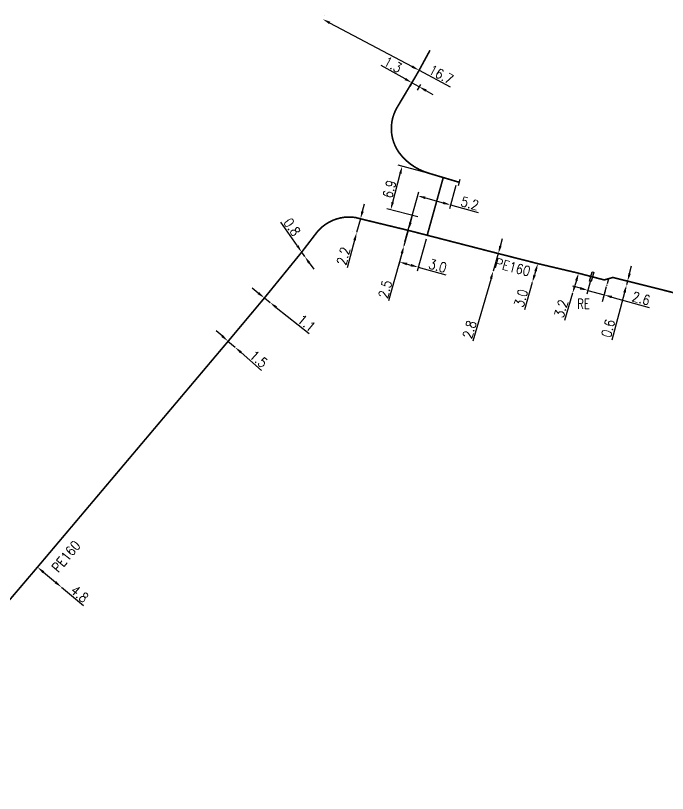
# Model space of a CAD drawing. Header units: millimetres. Extents: x 149999 to 151007, y 125999 to 127005.
# Drawn here: x 150135.1 to 150234.9, y 126886.2 to 127005.3 of the extents above; entities that cross this region are included whole.
import ezdxf
from ezdxf.enums import TextEntityAlignment as Align

# ---------------------------------------------------------------- set-up
doc = ezdxf.new("R2010")
doc.units = ezdxf.units.MM
doc.header["$PDMODE"] = 34
doc.linetypes.add('CENTER2', pattern=[28.575, 19.05, -3.175, 3.175, -3.175])
doc.linetypes.add('L_100_PE', pattern=[14, 10, -1.5, 1, -1.5])
doc.layers.get('0').update_dxf_attribs({"linetype": 'CONTINUOUS'})
doc.layers.get('DEFPOINTS').update_dxf_attribs({"linetype": 'CONTINUOUS'})
doc.layers.add('L_140', color=3, linetype='CONTINUOUS')
doc.layers.add('L_340', color=7, linetype='CONTINUOUS')
doc.styles.add('G_ROMANS', font='ROMANS.SHX', dxfattribs={"width": 0.75})
doc.styles.get("Standard").update_dxf_attribs({"font": 'romans.shx', "width": 0.85})
doc.dimstyles.get("Standard").update_dxf_attribs({"dimtxt": 1.5, "dimasz": 1.2, "dimexe": 0.625, "dimexo": 0.625, "dimgap": 0.25, "dimtad": 1, "dimdec": 1, "dimzin": 0, "dimdsep": 46, "dimtxsty": 'Standard', "dimcen": -0.5, "dimadec": 0, "dimazin": 0, "dimtfac": 1, "dimtdec": 1, "dimtmove": 0, "dimatfit": 3, "dimfxl": 0, "dimtolj": 1, "dimtzin": 0, "dimarcsym": 0})

# ---------------------------------------------------------------- blocks, each defined once
blk = doc.blocks.new('L_340_07')
at = {"color": 0, "linetype": 'Continuous', "const_width": 0.25, "flags": 128}
blk.add_lwpolyline([(0, 0), (0.35, 0)], dxfattribs=at)
at = {"color": 0, "linetype": 'Continuous', "flags": 128}
blk.add_lwpolyline([(0.35, -0.5), (0.35, 0.5)], dxfattribs=at)
at = {"color": 0, "linetype": 'Continuous', "width": 0.75, "flags": 3}
for tag, p in [('DEF_LEG', (0.72, -3.47)), ('DEF_COUP', (0.72, -5.97)), ('DEF_TYPE', (0.72, -8.47))]:
    blk.add_attdef(tag, text='', height=1.2, dxfattribs=at).set_placement(p, align=Align.MIDDLE)
blk = doc.blocks.new('L_340_21')
at = {"linetype": 'Continuous'}
blk.add_hatch(color=0, dxfattribs=at).paths.add_polyline_path([(0.125, 0.75), (-0.125, 0.75), (-0.125, -0.75), (0.125, -0.75)])
at = {"color": 0, "linetype": 'Continuous'}
blk.add_lwpolyline([(-0.125, 0.75), (0.125, 0.75), (0.125, -0.75), (-0.125, -0.75)], close=True, dxfattribs=at)
at = {"color": 0, "linetype": 'Continuous', "style": 'G_ROMANS', "width": 0.75}
for tag, height, flags, p in [('RE', 1.5, 8, (0, 3)), ('DEF_LEG', 1.2, 3, (0, -5)), ('DEF_COUP', 1.2, 3, (0, -7.5)), ('DEF_TYPE', 1.2, 3, (0, -10))]:
    blk.add_attdef(tag, text='', height=height, dxfattribs=dict(at, flags=flags)).set_placement(p, align=Align.MIDDLE)
blk = doc.blocks.new('*D511')
at = {"layer": 'DEFPOINTS', "color": 0, "linetype": 'Continuous', "transparency": 16777216}
for p in [(150196.26, 126995.92), (150197.35, 126995.32), (150196.85, 126994.43)]:
    blk.add_point(p, dxfattribs=at)
at = {"layer": 'L_140', "color": 0, "linetype": 'Continuous', "lineweight": -2, "transparency": 16777216}
for p, q in [((150194.71, 126995.62), (150191.06, 126997.66)), ((150195.95, 126995.38), (150195.46, 126994.49)), ((150196.85, 126994.43), (150195.76, 126995.04)), ((150197.05, 126994.77), (150196.55, 126993.88)), ((150197.9, 126993.84), (150198.95, 126993.26))]:
    blk.add_line(p, q, dxfattribs=at)
at = {"layer": 'L_140', "color": 0, "linetype": 'Continuous', "transparency": 16777216}
for points in [[(150194.81, 126995.79), (150194.62, 126995.45), (150195.76, 126995.04)], [(150198, 126994.02), (150197.8, 126993.67), (150196.85, 126994.43)]]:
    blk.add_solid(points, dxfattribs=at)
at = {"layer": 'L_140', "color": 0, "linetype": 'Continuous', "transparency": 16777216, "insert": (150192.85, 126997.81), "char_height": 1.5, "attachment_point": 5, "rotation": 330.8382}
blk.add_mtext('\\A1;1.3', dxfattribs=at)
blk = doc.blocks.new('*D512')
at = {"layer": 'DEFPOINTS', "color": 0, "linetype": 'Continuous', "transparency": 16777216}
for p in [(150202.66, 126979.89), (150196.65, 126977.73), (150194.52, 126970.06)]:
    blk.add_point(p, dxfattribs=at)
at = {"layer": 'L_340', "color": 0, "linetype": 'Continuous', "lineweight": -2, "transparency": 16777216}
for p, q in [((150194.69, 126970.66), (150196.82, 126978.33)), ((150202.49, 126979.29), (150201.5, 126975.73)), ((150197.81, 126977.4), (150200.51, 126976.65)), ((150201.67, 126976.33), (150205.88, 126975.16))]:
    blk.add_line(p, q, dxfattribs=at)
at = {"layer": 'L_340', "color": 0, "linetype": 'Continuous', "transparency": 16777216}
for points in [[(150197.86, 126977.6), (150197.75, 126977.21), (150196.65, 126977.73)], [(150200.57, 126976.84), (150200.46, 126976.46), (150201.67, 126976.33)]]:
    blk.add_solid(points, dxfattribs=at)
at = {"layer": 'L_340', "color": 0, "linetype": 'Continuous', "transparency": 16777216, "insert": (150204.62, 126976.55), "char_height": 1.5, "attachment_point": 5, "rotation": 344.4666}
blk.add_mtext('\\A1;5.2', dxfattribs=at)
blk = doc.blocks.new('*D513')
at = {"layer": 'DEFPOINTS', "color": 0, "linetype": 'Continuous', "transparency": 16777216}
for p in [(150223.27, 126965.34), (150225.19, 126962.54), (150224.92, 126961.55)]:
    blk.add_point(p, dxfattribs=at)
at = {"layer": 'L_340', "color": 0, "linetype": 'Continuous', "lineweight": -2, "transparency": 16777216}
for p, q in [((150223.1, 126964.74), (150222.51, 126962.64)), ((150221.53, 126963.56), (150220.37, 126963.88)), ((150222.68, 126963.24), (150225.19, 126962.54)), ((150225.08, 126962.15), (150225.36, 126963.15)), ((150226.35, 126962.22), (150232.09, 126960.63))]:
    blk.add_line(p, q, dxfattribs=at)
at = {"layer": 'L_340', "color": 0, "linetype": 'Continuous', "transparency": 16777216}
for points in [[(150221.58, 126963.76), (150221.47, 126963.37), (150222.68, 126963.24)], [(150226.4, 126962.41), (150226.29, 126962.03), (150225.19, 126962.54)]]:
    blk.add_solid(points, dxfattribs=at)
at = {"layer": 'L_340', "color": 0, "linetype": 'Continuous', "transparency": 16777216, "insert": (150230.83, 126962.01), "char_height": 1.5, "attachment_point": 5, "rotation": 344.4582}
blk.add_mtext('\\A1;2.6', dxfattribs=at)
blk = doc.blocks.new('*D514')
at = {"layer": 'DEFPOINTS', "color": 0, "linetype": 'Continuous', "transparency": 16777216}
for p in [(150178.88, 126969.1), (150179.34, 126968.45), (150179.34, 126968.45)]:
    blk.add_point(p, dxfattribs=at)
at = {"layer": 'L_140', "color": 0, "linetype": 'Continuous', "lineweight": -2, "transparency": 16777216}
for p, q in [((150178.19, 126970.09), (150175.68, 126973.67)), ((150179.34, 126968.45), (150178.88, 126969.1)), ((150180.03, 126967.47), (150180.72, 126966.48))]:
    blk.add_line(p, q, dxfattribs=at)
at = {"layer": 'L_140', "color": 0, "linetype": 'Continuous', "transparency": 16777216}
for points in [[(150178.36, 126970.2), (150178.03, 126969.97), (150178.88, 126969.1)], [(150180.19, 126967.58), (150179.86, 126967.35), (150179.34, 126968.45)]]:
    blk.add_solid(points, dxfattribs=at)
at = {"layer": 'L_140', "color": 0, "linetype": 'Continuous', "transparency": 16777216, "insert": (150177.41, 126972.94), "char_height": 1.5, "attachment_point": 5, "rotation": 305.0288}
blk.add_mtext('\\A1;0.8', dxfattribs=at)
blk = doc.blocks.new('*D526')
at = {"layer": 'DEFPOINTS', "color": 0, "linetype": 'Continuous', "transparency": 16777216}
for p in [(150195.19, 126972.43), (150194.53, 126970.06), (150194.53, 126970.06)]:
    blk.add_point(p, dxfattribs=at)
at = {"layer": 'L_140', "color": 0, "linetype": 'Continuous', "lineweight": -2, "transparency": 16777216}
for p, q in [((150195.51, 126973.59), (150195.83, 126974.74)), ((150195.19, 126972.43), (150194.53, 126970.06)), ((150194.21, 126968.9), (150192.19, 126961.63))]:
    blk.add_line(p, q, dxfattribs=at)
at = {"layer": 'L_140', "color": 0, "linetype": 'Continuous', "transparency": 16777216}
for points in [[(150195.32, 126973.64), (150195.7, 126973.53), (150195.19, 126972.43)], [(150194.02, 126968.96), (150194.4, 126968.85), (150194.53, 126970.06)]]:
    blk.add_solid(points, dxfattribs=at)
at = {"layer": 'L_140', "color": 0, "linetype": 'Continuous', "transparency": 16777216, "insert": (150191.65, 126963.42), "char_height": 1.5, "attachment_point": 5, "rotation": 74.4666}
blk.add_mtext('\\A1;2.5', dxfattribs=at)
blk = doc.blocks.new('*D527')
at = {"layer": 'DEFPOINTS', "color": 0, "linetype": 'Continuous', "transparency": 16777216}
for p in [(150187.87, 126974.2), (150187.29, 126972.08), (150187.29, 126972.08)]:
    blk.add_point(p, dxfattribs=at)
at = {"layer": 'L_140', "color": 0, "linetype": 'Continuous', "lineweight": -2, "transparency": 16777216}
for p, q in [((150188.19, 126975.36), (150188.51, 126976.51)), ((150187.27, 126974.37), (150187.27, 126974.37)), ((150187.87, 126974.2), (150187.29, 126972.08)), ((150186.69, 126972.24), (150186.69, 126972.24)), ((150186.97, 126970.92), (150185.82, 126966.71))]:
    blk.add_line(p, q, dxfattribs=at)
at = {"layer": 'L_140', "color": 0, "linetype": 'Continuous', "transparency": 16777216}
for points in [[(150188, 126975.41), (150188.38, 126975.3), (150187.87, 126974.2)], [(150186.78, 126970.97), (150187.17, 126970.87), (150187.29, 126972.08)]]:
    blk.add_solid(points, dxfattribs=at)
at = {"layer": 'L_140', "color": 0, "linetype": 'Continuous', "transparency": 16777216, "insert": (150185.27, 126968.5), "char_height": 1.5, "attachment_point": 5, "rotation": 74.6468}
blk.add_mtext('\\A1;2.2', dxfattribs=at)
blk = doc.blocks.new('*D528')
at = {"layer": 'DEFPOINTS', "color": 0, "linetype": 'Continuous', "transparency": 16777216}
for p in [(150198.09, 126971.68), (150194.53, 126970.06), (150193.84, 126967.59)]:
    blk.add_point(p, dxfattribs=at)
at = {"layer": 'L_140', "color": 0, "linetype": 'Continuous', "lineweight": -2, "transparency": 16777216}
for p, q in [((150197.93, 126971.08), (150196.57, 126966.18)), ((150194.36, 126969.46), (150193.68, 126966.99)), ((150195, 126967.27), (150195.58, 126967.11)), ((150196.73, 126966.79), (150200.95, 126965.61))]:
    blk.add_line(p, q, dxfattribs=at)
at = {"layer": 'L_140', "color": 0, "linetype": 'Continuous', "transparency": 16777216}
for points in [[(150195.05, 126967.46), (150194.95, 126967.07), (150193.84, 126967.59)], [(150195.63, 126967.3), (150195.52, 126966.91), (150196.73, 126966.79)]]:
    blk.add_solid(points, dxfattribs=at)
at = {"layer": 'L_140', "color": 0, "linetype": 'Continuous', "transparency": 16777216, "insert": (150199.69, 126967), "char_height": 1.5, "attachment_point": 5, "rotation": 344.4666}
blk.add_mtext('\\A1;3.0', dxfattribs=at)
blk = doc.blocks.new('*D529')
at = {"layer": 'DEFPOINTS', "color": 0, "linetype": 'Continuous', "transparency": 16777216}
for p in [(150208.97, 126968.88), (150208.19, 126966.19), (150208.19, 126966.19)]:
    blk.add_point(p, dxfattribs=at)
at = {"layer": 'L_140', "color": 0, "linetype": 'Continuous', "lineweight": -2, "transparency": 16777216}
for p, q in [((150209.3, 126970.03), (150209.64, 126971.18)), ((150208.97, 126968.88), (150208.19, 126966.19)), ((150208.37, 126969.05), (150208.37, 126969.05)), ((150207.86, 126965.04), (150205.08, 126955.45))]:
    blk.add_line(p, q, dxfattribs=at)
at = {"layer": 'L_140', "color": 0, "linetype": 'Continuous', "transparency": 16777216}
for points in [[(150209.11, 126970.09), (150209.49, 126969.98), (150208.97, 126968.88)], [(150207.67, 126965.09), (150208.05, 126964.98), (150208.19, 126966.19)]]:
    blk.add_solid(points, dxfattribs=at)
at = {"layer": 'L_140', "color": 0, "linetype": 'Continuous', "transparency": 16777216, "insert": (150204.56, 126957.25), "char_height": 1.5, "attachment_point": 5, "rotation": 73.8667}
blk.add_mtext('\\A1;2.8', dxfattribs=at)
blk = doc.blocks.new('*D530')
at = {"layer": 'DEFPOINTS', "color": 0, "linetype": 'Continuous', "transparency": 16777216}
for p in [(150215.02, 126967.34), (150214.18, 126964.46), (150214.18, 126964.46)]:
    blk.add_point(p, dxfattribs=at)
at = {"layer": 'L_140', "color": 0, "linetype": 'Continuous', "lineweight": -2, "transparency": 16777216}
for p, q in [((150214.68, 126966.18), (150214.52, 126965.61)), ((150214.18, 126964.46), (150212.97, 126960.26))]:
    blk.add_line(p, q, dxfattribs=at)
at = {"layer": 'L_140', "color": 0, "linetype": 'Continuous', "transparency": 16777216}
for points in [[(150214.49, 126966.24), (150214.88, 126966.13), (150215.02, 126967.34)], [(150214.33, 126965.66), (150214.71, 126965.55), (150214.18, 126964.46)]]:
    blk.add_solid(points, dxfattribs=at)
at = {"layer": 'L_140', "color": 0, "linetype": 'Continuous', "transparency": 16777216, "insert": (150212.45, 126962.06), "char_height": 1.5, "attachment_point": 5, "rotation": 73.8667}
blk.add_mtext('\\A1;3.0', dxfattribs=at)
blk = doc.blocks.new('*D531')
at = {"layer": 'DEFPOINTS', "color": 0, "linetype": 'Continuous', "transparency": 16777216}
for p in [(150221.27, 126965.89), (150220.34, 126962.82), (150220.34, 126962.82)]:
    blk.add_point(p, dxfattribs=at)
at = {"layer": 'L_140', "color": 0, "linetype": 'Continuous', "lineweight": -2, "transparency": 16777216}
for p, q in [((150220.92, 126964.74), (150220.69, 126963.97)), ((150220.34, 126962.82), (150219.09, 126958.63))]:
    blk.add_line(p, q, dxfattribs=at)
at = {"layer": 'L_140', "color": 0, "linetype": 'Continuous', "transparency": 16777216}
for points in [[(150220.73, 126964.79), (150221.11, 126964.68), (150221.27, 126965.89)], [(150220.5, 126964.03), (150220.88, 126963.91), (150220.34, 126962.82)]]:
    blk.add_solid(points, dxfattribs=at)
at = {"layer": 'L_140', "color": 0, "linetype": 'Continuous', "transparency": 16777216, "insert": (150218.59, 126960.44), "char_height": 1.5, "attachment_point": 5, "rotation": 73.2748}
blk.add_mtext('\\A1;3.2', dxfattribs=at)
blk = doc.blocks.new('*D532')
at = {"layer": 'DEFPOINTS', "color": 0, "linetype": 'Continuous', "transparency": 16777216}
for p in [(150228.61, 126964.08), (150228.61, 126964.08), (150228.76, 126964.66)]:
    blk.add_point(p, dxfattribs=at)
at = {"layer": 'L_140', "color": 0, "linetype": 'Continuous', "lineweight": -2, "transparency": 16777216}
for p, q in [((150229.07, 126965.82), (150229.38, 126966.98)), ((150228, 126964.24), (150228, 126964.24)), ((150228.16, 126964.82), (150228.16, 126964.82)), ((150228.76, 126964.66), (150228.61, 126964.08)), ((150228.3, 126962.92), (150226.34, 126955.64))]:
    blk.add_line(p, q, dxfattribs=at)
at = {"layer": 'L_140', "color": 0, "linetype": 'Continuous', "transparency": 16777216}
for points in [[(150228.88, 126965.87), (150229.27, 126965.77), (150228.76, 126964.66)], [(150228.1, 126962.97), (150228.49, 126962.87), (150228.61, 126964.08)]]:
    blk.add_solid(points, dxfattribs=at)
at = {"layer": 'L_140', "color": 0, "linetype": 'Continuous', "transparency": 16777216, "insert": (150225.79, 126957.43), "char_height": 1.5, "attachment_point": 5, "rotation": 75.0014}
blk.add_mtext('\\A1;0.6', dxfattribs=at)
blk = doc.blocks.new('*D535')
at = {"layer": 'DEFPOINTS', "color": 0, "linetype": 'Continuous', "transparency": 16777216}
for p in [(150173.17, 126962.08), (150174.03, 126961.39), (150174.03, 126961.39)]:
    blk.add_point(p, dxfattribs=at)
at = {"layer": 'L_140', "color": 0, "linetype": 'Continuous', "lineweight": -2, "transparency": 16777216}
for p, q in [((150172.23, 126962.82), (150171.29, 126963.57)), ((150173.17, 126962.08), (150174.03, 126961.39)), ((150174.97, 126960.64), (150180.02, 126956.63))]:
    blk.add_line(p, q, dxfattribs=at)
at = {"layer": 'L_140', "color": 0, "linetype": 'Continuous', "transparency": 16777216}
for points in [[(150172.36, 126962.98), (150172.11, 126962.67), (150173.17, 126962.08)], [(150175.1, 126960.8), (150174.85, 126960.49), (150174.03, 126961.39)]]:
    blk.add_solid(points, dxfattribs=at)
at = {"layer": 'L_140', "color": 0, "linetype": 'Continuous', "transparency": 16777216, "insert": (150179.62, 126958.23), "char_height": 1.5, "attachment_point": 5, "rotation": 321.5219}
blk.add_mtext('\\A1;1.1', dxfattribs=at)
blk = doc.blocks.new('*D537')
at = {"layer": 'DEFPOINTS', "color": 0, "linetype": 'Continuous', "transparency": 16777216}
for p in [(150167.58, 126955.48), (150168.68, 126954.53), (150168.68, 126954.53)]:
    blk.add_point(p, dxfattribs=at)
at = {"layer": 'L_140', "color": 0, "linetype": 'Continuous', "lineweight": -2, "transparency": 16777216}
for p, q in [((150166.68, 126956.26), (150165.77, 126957.05)), ((150167.58, 126955.48), (150168.68, 126954.53)), ((150169.59, 126953.74), (150172.75, 126950.99))]:
    blk.add_line(p, q, dxfattribs=at)
at = {"layer": 'L_140', "color": 0, "linetype": 'Continuous', "transparency": 16777216}
for points in [[(150166.81, 126956.42), (150166.55, 126956.11), (150167.58, 126955.48)], [(150169.72, 126953.89), (150169.45, 126953.59), (150168.68, 126954.53)]]:
    blk.add_solid(points, dxfattribs=at)
at = {"layer": 'L_140', "color": 0, "linetype": 'Continuous', "transparency": 16777216, "insert": (150172.28, 126952.73), "char_height": 1.5, "attachment_point": 5, "rotation": 319.0371}
blk.add_mtext('\\A1;1.5', dxfattribs=at)
blk = doc.blocks.new('*D538')
at = {"layer": 'DEFPOINTS', "color": 0, "linetype": 'Continuous', "transparency": 16777216}
for p in [(150138.43, 126920.85), (150142.11, 126917.77), (150142.11, 126917.77)]:
    blk.add_point(p, dxfattribs=at)
at = {"layer": 'L_140', "color": 0, "linetype": 'Continuous', "lineweight": -2, "transparency": 16777216}
for p, q in [((150139.35, 126920.08), (150141.19, 126918.54)), ((150142.11, 126917.77), (150145.46, 126914.96))]:
    blk.add_line(p, q, dxfattribs=at)
at = {"layer": 'L_140', "color": 0, "linetype": 'Continuous', "transparency": 16777216}
for points in [[(150139.48, 126920.23), (150139.22, 126919.93), (150138.43, 126920.85)], [(150141.32, 126918.69), (150141.06, 126918.39), (150142.11, 126917.77)]]:
    blk.add_solid(points, dxfattribs=at)
at = {"layer": 'L_140', "color": 0, "linetype": 'Continuous', "transparency": 16777216, "insert": (150144.89, 126916.74), "char_height": 1.5, "attachment_point": 5, "rotation": 319.9968}
blk.add_mtext('\\A1;4.8', dxfattribs=at)
blk = doc.blocks.new('*D285')
at = {"layer": 'DEFPOINTS', "color": 0, "linetype": 'Continuous', "transparency": 16777216}
for p in [(150182.09, 127004.78), (150182.09, 127004.78), (150196.85, 126996.95)]:
    blk.add_point(p, dxfattribs=at)
at = {"layer": 'L_140', "color": 0, "linetype": 'Continuous', "lineweight": -2, "transparency": 16777216}
for p, q in [((150182.39, 127005.33), (150182.39, 127005.33)), ((150183.15, 127004.22), (150195.79, 126997.52)), ((150196.85, 126996.95), (150201.62, 126994.42))]:
    blk.add_line(p, q, dxfattribs=at)
at = {"layer": 'L_140', "color": 0, "linetype": 'Continuous', "transparency": 16777216}
for points in [[(150183.25, 127004.39), (150183.06, 127004.04), (150182.09, 127004.78)], [(150195.88, 126997.69), (150195.69, 126997.34), (150196.85, 126996.95)]]:
    blk.add_solid(points, dxfattribs=at)
at = {"layer": 'L_140', "color": 0, "linetype": 'Continuous', "transparency": 16777216, "insert": (150200.23, 126996.29), "char_height": 1.5, "attachment_point": 5, "rotation": 332.0621}
blk.add_mtext('\\A1;16.7', dxfattribs=at)
blk = doc.blocks.new('*D645')
at = {"layer": 'DEFPOINTS', "color": 0, "linetype": 'Continuous', "transparency": 16777216}
for p in [(150194.27, 126982.26), (150199.01, 126981), (150197.25, 126974.33)]:
    blk.add_point(p, dxfattribs=at)
at = {"layer": 'L_140', "color": 0, "linetype": 'Continuous', "lineweight": -2, "transparency": 16777216}
for p, q in [((150198.41, 126981.16), (150193.66, 126982.42)), ((150192.81, 126976.75), (150193.96, 126981.1)), ((150196.64, 126974.49), (150191.9, 126975.74))]:
    blk.add_line(p, q, dxfattribs=at)
at = {"layer": 'L_140', "color": 0, "linetype": 'Continuous', "transparency": 16777216}
for points in [[(150193.77, 126981.15), (150194.15, 126981.04), (150194.27, 126982.26)], [(150192.62, 126976.8), (150193, 126976.69), (150192.5, 126975.58)]]:
    blk.add_solid(points, dxfattribs=at)
at = {"layer": 'L_140', "color": 0, "linetype": 'Continuous', "transparency": 16777216, "insert": (150192.31, 126978.75), "char_height": 1.5, "attachment_point": 5, "rotation": 75.1979}
blk.add_mtext('\\A1;6.9', dxfattribs=at)

msp = doc.modelspace()

# ---------------------------------------------------------------- linework, layer by layer
at = {"layer": 'L_140', "linetype": 'L_100_PE', "const_width": 0.25, "flags": 128}
msp.add_lwpolyline([(150198.51, 127000), (150196.85, 126996.95), (150196.26, 126995.92), (150193.49, 126991.27, 0.296818), (150193.78, 126984.34, 0.165952), (150198.41, 126981.16), (150202.66, 126979.89)], format="xyb", dxfattribs=at)
msp.add_lwpolyline([(150198.09, 126971.68), (150200.54, 126980.5)], dxfattribs=at)
at = {"layer": 'L_140', "linetype": 'L_100_PE'}
msp.add_lwpolyline([(150248.08, 126959.79, 0.25, 0.25, 0), (150228.76, 126964.66, 0.25, 0.25, 0), (150228.76, 126964.66, 0.25, 0.25, 0), (150226.51, 126965.22, 0.25, 0.25, 0), (150225.89, 126965.04, 0.25, 0.25, 0), (150225.19, 126964.84, 0.25, 0.25, 0), (150223.27, 126965.34, 0.25, 0.25, 0), (150221.26, 126965.87, 0.25, 0.25, 0), (150215.02, 126967.34, 0.25, 0.25, 0), (150208.97, 126968.88, 0.25, 0.25, 0), (150195.19, 126972.43, 0.25, 0.25, 0), (150187.87, 126974.2, 0.25, 0.25, 0), (150187.17, 126974.39, 0.25, 0.25, 0.266193), (150181.24, 126972.18, 0.25, 0.25, 0), (150178.88, 126969.1, 0.25, 0.25, 0), (150173.17, 126962.08, 0.25, 0.25, 0), (150167.62, 126955.45, 0.25, 0.25, 0), (150138.43, 126920.85, 0.25, 0.25, 0), (150124.69, 126904.7, 0.25, 0.25, 0), (150118.66, 126897.39, 0.25, 0.25, 0.142093), (150114.66, 126888.26, 0.25, 0.25, 0.068328), (150115.21, 126877.03, 0.25, 0.25, 0.230944)], format="xyseb", dxfattribs=at)
at = {"layer": 'L_140', "color": 7, "linetype": 'CENTER2', "ltscale": 0.05, "flags": 128}
msp.add_lwpolyline([(150224.92, 126961.55), (150225.89, 126965.04)], dxfattribs=at)

# ---------------------------------------------------------------- block references
at = {"layer": 'L_340', "linetype": 'Continuous', "rotation": 344.6595913794301}
msp.add_blockref('L_340_07', (150202.66, 126979.89), dxfattribs=at)
at = {"layer": 'L_340', "linetype": 'Continuous'}
ref = msp.add_blockref('L_340_21', (150223.27, 126965.34), dxfattribs=dict(at, rotation=344.5278147784372))
ref.add_attrib('RE', 'RE', dxfattribs={"layer": '0', "color": 0, "linetype": 'Continuous', "height": 1.5, "width": 0.75, "flags": 8}).set_placement((150222.02, 126961.17), align=Align.MIDDLE)

# ---------------------------------------------------------------- texts
at = {"layer": 'L_140', "linetype": 'Continuous', "width": 0.85}
for rotation, p in [(345.2464, (150208.35, 126966.76)), (49.8423, (150141.62, 126919.92))]:
    msp.add_text('PE160', height=1.5, rotation=rotation, dxfattribs=at).set_placement(p)

# ---------------------------------------------------------------- dimensions: what is measured, and where the dimension line sits
at = {"layer": 'L_140', "linetype": 'Continuous'}
for base, p1, p2, angle, picture, middle in [((150182.09, 127004.78), (150196.85, 126996.95), (150182.09, 127004.78), 332.0621, '*D285', (150199.76, 126995.41)), ((150196.8541, 126994.4264), (150196.2589, 126995.9249), (150197.3505, 126995.3158), 150.8382, '*D511', (150192.3616, 126996.9332)), ((150194.27, 126982.26), (150197.25, 126974.33), (150199.01, 126981), 75.1979, '*D645', (150193.27, 126978.5)), ((150187.29, 126972.08), (150187.87, 126974.2), (150187.29, 126972.08), 74.6468, '*D527', (150186.24, 126968.23)), ((150194.53, 126970.06), (150195.19, 126972.43), (150194.53, 126970.06), 74.4666, '*D526', (150192.61, 126963.16)), ((150179.34, 126968.45), (150178.88, 126969.1), (150179.34, 126968.45), 125.0288, '*D514', (150176.59, 126972.37)), ((150193.84, 126967.59), (150198.09, 126971.68), (150194.53, 126970.06), 344.4666, '*D528', (150199.42, 126966.04)), ((150208.19, 126966.19), (150208.97, 126968.88), (150208.19, 126966.19), 73.8667, '*D529', (150205.52, 126956.97)), ((150214.18, 126964.46), (150215.02, 126967.34), (150214.18, 126964.46), 73.8667, '*D530', (150213.41, 126961.78)), ((150228.61, 126964.08), (150228.76, 126964.66), (150228.61, 126964.08), 75.0014, '*D532', (150226.75, 126957.17)), ((150220.34, 126962.82), (150221.27, 126965.89), (150220.34, 126962.82), 73.2748, '*D531', (150219.54, 126960.15)), ((150174.03, 126961.39), (150173.17, 126962.08), (150174.03, 126961.39), 141.5219, '*D535', (150179, 126957.45)), ((150168.68, 126954.53), (150167.58, 126955.48), (150168.68, 126954.53), 139.0371, '*D537', (150171.62, 126951.97)), ((150142.11, 126917.77), (150138.43, 126920.85), (150142.11, 126917.77), 139.9968, '*D538', (150144.24, 126915.98))]:
    dim = msp.add_linear_dim(base=base, p1=p1, p2=p2, angle=angle, dimstyle='Standard', dxfattribs=at)
    dim.commit()
    dim.dimension.update_dxf_attribs({"geometry": picture, "text_midpoint": middle, "dimtype": 160})
at = {"layer": 'L_340', "linetype": 'Continuous'}
for base, p1, p2, angle, picture, middle in [((150196.65, 126977.73), (150202.66, 126979.89), (150194.52, 126970.06), 344.4666, '*D512', (150204.35, 126975.58)), ((150225.19, 126962.54), (150223.27, 126965.34), (150224.92, 126961.55), 164.4582, '*D513', (150230.56, 126961.05))]:
    dim = msp.add_linear_dim(base=base, p1=p1, p2=p2, angle=angle, dimstyle='Standard', dxfattribs=at)
    dim.commit()
    dim.dimension.update_dxf_attribs({"geometry": picture, "text_midpoint": middle, "dimtype": 160})

doc.saveas('drawing.dxf')
